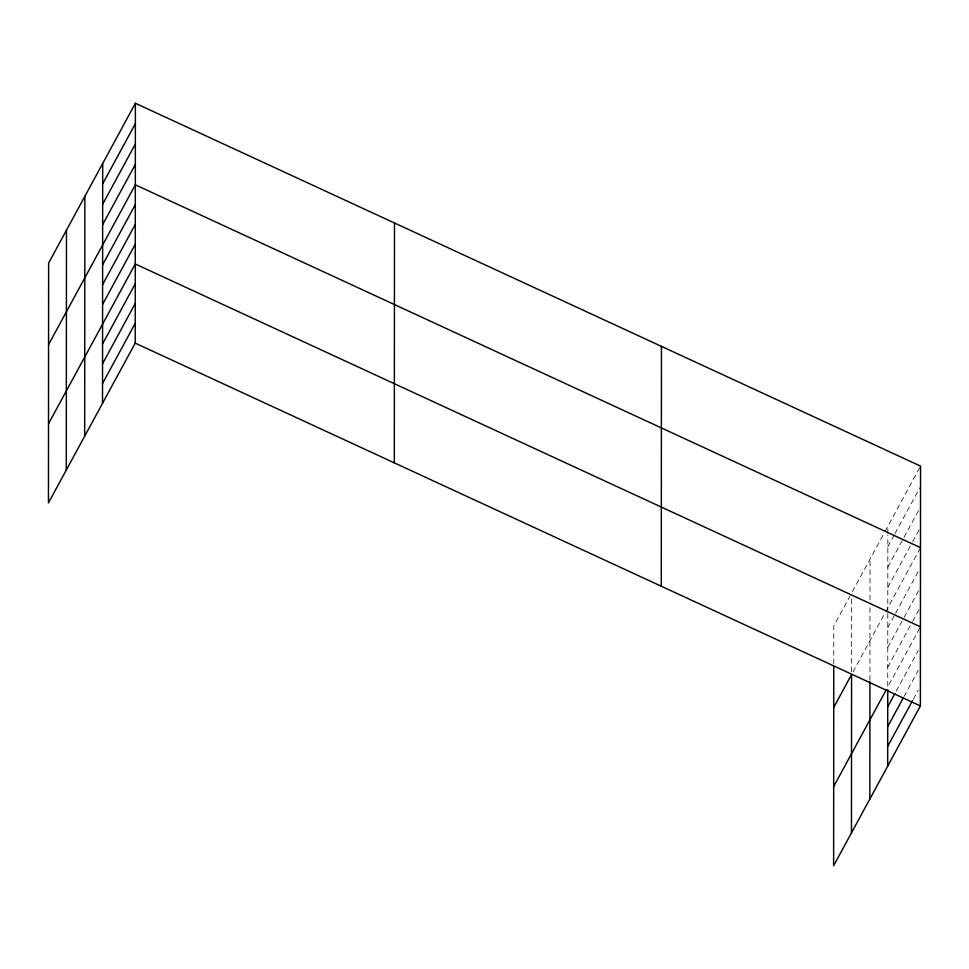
<?xml version="1.0" encoding="UTF-8"?>
<svg xmlns="http://www.w3.org/2000/svg" width="969" height="969" viewBox="0 0 969 969"><rect width="100%" height="100%" fill="white"/><g stroke="black" fill="none" stroke-linecap="round" stroke-linejoin="round"><path stroke-width="0.73" stroke-dasharray="4.84 3.63" d="M833.764 663.741L833.788 625.877L850.213 595.656M851.581 671.662L851.63 597.388M869.932 680.299L869.98 602.851M869.992 599.944L870.017 559.161M887.798 613.51L887.737 687.009L919.714 628.118M887.798 612.093L887.858 535.045M887.858 533.592L887.858 526.3M852.345 591.72L884.297 532.877M885 531.557L919.835 467.409M887.846 546.698L894.242 534.912M894.956 533.604L919.823 487.795M887.834 567.083L919.811 508.18M887.81 587.468L911.974 542.967M912.689 541.659L919.799 528.565M852.986 671.965L884.939 613.111M885.654 611.802L919.775 548.963M887.786 627.646L894.896 614.552M895.598 613.244L919.763 568.742M887.774 647.437L903.399 618.634M904.113 617.326L919.751 588.534M887.749 667.217L911.914 622.716M912.628 621.408L919.738 608.326M896.252 691.091L918.285 650.514M904.053 696.481L918.273 670.306M913.282 699.255L918.249 690.098"/><path stroke-width="1.45" d="M66.292 470.038L66.473 230.186M84.678 436.183L84.86 196.319M102.52 403.322L102.702 163.47M135.381 103.259L48.632 263.047L48.45 502.899L135.212 343.123L135.381 103.259L920.55 466.101L920.368 705.953L833.619 865.741L833.764 666.66M394.31 462.855L394.492 222.991M661.27 586.221L661.452 346.357M851.46 832.88L851.569 674.569L833.728 707.431M869.835 799.025L869.932 681.704M887.677 766.164L887.737 689.843M102.678 183.856L135.369 123.644M102.666 204.241L135.357 144.03M102.653 224.626L135.345 164.427M48.571 344.601L135.321 184.813L920.489 547.655M102.617 264.803L135.309 204.604M102.605 284.595L135.297 224.384M102.593 304.387L135.285 244.176M48.511 423.744L135.26 263.968L920.429 626.81M102.557 343.959L135.248 283.747M102.544 363.75L135.236 303.539M102.532 383.53L135.224 323.331M833.667 786.586L886.308 689.637M887.725 706.801L894.835 693.707M887.713 726.593L903.338 697.789M887.689 746.372L912.568 700.563M135.212 343.123L920.368 705.953"/></g></svg>
